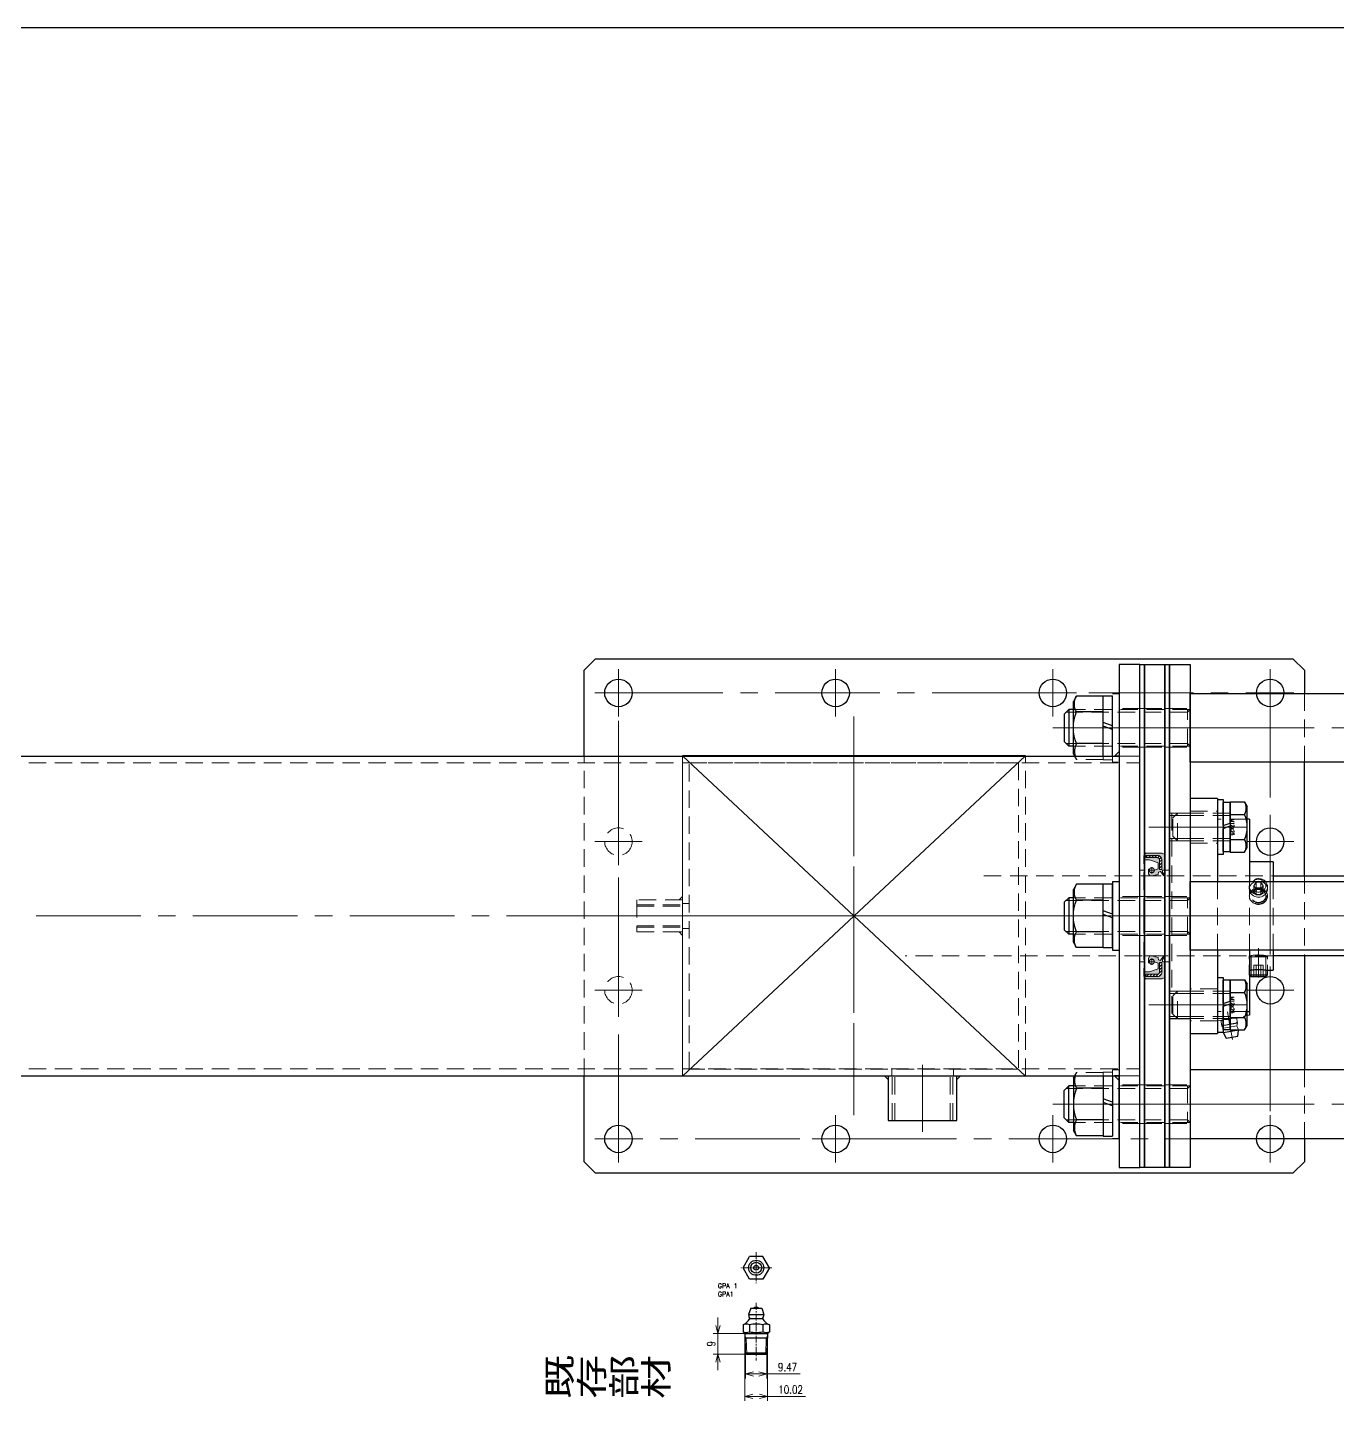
# Model space of a CAD drawing. Header units: millimetres. Extents: x 0 to 38884, y -3675 to 8056.
# Drawn here: x 27278 to 27851, y 7450 to 8056 of the extents above; entities that cross this region are included whole.
import ezdxf

# ---------------------------------------------------------------- set-up
doc = ezdxf.new("R2010")
doc.units = ezdxf.units.MM
doc.header["$LTSCALE"] = 2.4
doc.header["$PDMODE"] = 99
doc.header["$PDSIZE"] = 1
for name, pattern in [('CENTER', [2, 1.25, -0.25, 0.25, -0.25]), ('CENTER2', [28.575, 19.05, -3.175, 3.175, -3.175]), ('Dashed', [2, 1, -1]), ('HIDDEN2', [4.7625, 3.175, -1.5875])]:
    doc.linetypes.add(name, pattern=pattern)
for name, color, linetype, lineweight in [('01_外形線', 7, 'Continuous', 25), ('02_細線', 5, 'Continuous', 13), ('03_かくれ線', 6, 'HIDDEN2', 13), ('04_中心線', 1, 'CENTER2', 9), ('05_CENTER', 4, 'CENTER2', 13), ('06_文字', 7, 'Continuous', 13), ('07_寸法線', 3, 'Continuous', 9), ('08_DIM', 3, 'Continuous', 13), ('11_HATCH', 4, 'Continuous', 13)]:
    doc.layers.add(name, color=color, linetype=linetype, lineweight=lineweight)
doc.styles.get("Standard").update_dxf_attribs({"font": 'txt.shx', "bigfont": 'extfont2.shx'})
doc.styles.add('寸法用', font='simplex.shx', dxfattribs={"width": 0.8, "bigfont": '@extfont2.shx'})
doc.dimstyles.new('機械製図用', dxfattribs={"dimtxt": 3.5, "dimasz": 3.5, "dimexe": 2, "dimexo": 0, "dimgap": 1.2, "dimtad": 1, "dimdsep": 46, "dimtxsty": '寸法用', "dimblk": 'OPEN30', "dimcen": 0, "dimclrd": 256, "dimclre": 256, "dimclrt": 7, "dimazin": 2, "dimtm": 1e-09, "dimtfac": 0.75, "dimtmove": 0, "dimatfit": 3, "dimldrblk": 'OPEN30', "dimfxl": 1, "dimlwd": -1, "dimlwe": -1, "dimarcsym": 0})
pattern_1 = [(225, (33364.2703, 8069.3223), (0.67351921, -0.67351921), [])]

# ---------------------------------------------------------------- blocks, each defined once
blk = doc.blocks.new('_Open30')
at = {"color": 0, "linetype": 'ByBlock', "lineweight": -2}
for p, q in [((-1, 0.27), (0, 0)), ((0, 0), (-1, -0.27)), ((0, 0), (-1, 0))]:
    blk.add_line(p, q, dxfattribs=at)
blk = doc.blocks.new('*D1132')
at = {"layer": '07_寸法線', "transparency": 16777216}
for p, q in [((27580.2, 7488.79), (27580.2, 7492.29)), ((27591.94, 7485.29), (27578.2, 7485.29)), ((27580.2, 7485.29), (27580.2, 7476.29)), ((27592.72, 7476.29), (27578.2, 7476.29)), ((27580.2, 7472.79), (27580.2, 7469.29))]:
    blk.add_line(p, q, dxfattribs=at)
at = {"layer": 'Defpoints', "color": 0, "transparency": 16777216}
for p in [(27591.94, 7485.29), (27580.2, 7476.29), (27592.72, 7476.29)]:
    blk.add_point(p, dxfattribs=at)
at = {"layer": '07_寸法線', "transparency": 16777216, "xscale": 3.5, "yscale": 3.5, "zscale": 3.5}
for p, rotation in [((27580.2, 7485.29), 270), ((27580.2, 7476.29), 90)]:
    blk.add_blockref('_Open30', p, dxfattribs=dict(at, rotation=rotation))
at = {"layer": '07_寸法線', "color": 7, "transparency": 16777216, "insert": (27577.25, 7480.79), "char_height": 3.5, "attachment_point": 5, "rotation": 90, "style": '寸法用'}
blk.add_mtext('9', dxfattribs=at)
blk = doc.blocks.new('*D1133')
at = {"layer": '07_寸法線', "transparency": 16777216}
for p, q in [((27592.21, 7476.79), (27592.21, 7465.59)), ((27601.68, 7476.79), (27601.68, 7465.59)), ((27595.71, 7467.59), (27598.18, 7467.59)), ((27601.68, 7467.59), (27616.12, 7467.59))]:
    blk.add_line(p, q, dxfattribs=at)
at = {"layer": 'Defpoints', "color": 0, "transparency": 16777216}
for p in [(27592.21, 7476.79), (27601.68, 7476.79), (27601.68, 7467.59)]:
    blk.add_point(p, dxfattribs=at)
at = {"layer": '07_寸法線', "transparency": 16777216, "xscale": 3.5, "yscale": 3.5, "zscale": 3.5, "rotation": 180}
blk.add_blockref('_Open30', (27592.21, 7467.59), dxfattribs=at)
at = {"layer": '07_寸法線', "transparency": 16777216, "xscale": 3.5, "yscale": 3.5, "zscale": 3.5}
blk.add_blockref('_Open30', (27601.68, 7467.59), dxfattribs=at)
at = {"layer": '07_寸法線', "color": 7, "transparency": 16777216, "insert": (27610.65, 7470.54), "char_height": 3.5, "attachment_point": 5, "style": '寸法用'}
blk.add_mtext('9.47', dxfattribs=at)
blk = doc.blocks.new('*D1134')
at = {"layer": '07_寸法線', "transparency": 16777216}
for p, q in [((27591.94, 7485.29), (27591.94, 7455.78)), ((27601.96, 7485.29), (27601.96, 7455.78)), ((27595.44, 7457.78), (27598.46, 7457.78)), ((27601.96, 7457.78), (27618.53, 7457.78))]:
    blk.add_line(p, q, dxfattribs=at)
at = {"layer": 'Defpoints', "color": 0, "transparency": 16777216}
for p in [(27591.94, 7485.29), (27601.96, 7485.29), (27601.96, 7457.78)]:
    blk.add_point(p, dxfattribs=at)
at = {"layer": '07_寸法線', "transparency": 16777216, "xscale": 3.5, "yscale": 3.5, "zscale": 3.5, "rotation": 180}
blk.add_blockref('_Open30', (27591.94, 7457.78), dxfattribs=at)
at = {"layer": '07_寸法線', "transparency": 16777216, "xscale": 3.5, "yscale": 3.5, "zscale": 3.5}
blk.add_blockref('_Open30', (27601.96, 7457.78), dxfattribs=at)
at = {"layer": '07_寸法線', "color": 7, "transparency": 16777216, "insert": (27612, 7460.73), "char_height": 3.5, "attachment_point": 5, "style": '寸法用'}
blk.add_mtext('10.02', dxfattribs=at)

msp = doc.modelspace()

# ---------------------------------------------------------------- hatches: boundary and pattern name
at = {"layer": '03_かくれ線', "transparency": 33554521}
h = msp.add_hatch(color=256, dxfattribs=at)
h.dxf.hatch_style = 1
h.paths.add_polyline_path([(27771.0619, 7687.8311), (27772.7255, 7688.4811, 0.30888362), (27772.7891, 7688.5742), (27772.7891, 7690.9262, 0.31906953), (27772.722, 7691.0206), (27768.9619, 7692.3311), (27766.5619, 7692.3311, -0.41421356), (27766.4619, 7692.4311), (27766.4619, 7694.3311), (27766.6016, 7694.5461), (27766.6016, 7694.7311, -0.50513433), (27766.7311, 7694.8267), (27767.4362, 7695.3134, -0.15221583), (27767.493, 7695.3311), (27774.4383, 7695.3311, -0.11643382), (27774.483, 7695.3206), (27775.4066, 7694.8588, -0.28407904), (27775.4619, 7694.7693), (27775.4619, 7687.9311, -0.41421356), (27775.3619, 7687.8311), (27774.9091, 7687.8311, 0.41421356), (27774.6591, 7687.5811), (27774.6591, 7687.0018), (27775.4619, 7685.6066), (27775.1694, 7685.3311), (27773.8132, 7687.2129, 0.3459578), (27773.6944, 7687.2471), (27773.003, 7686.9661, 0.2442226), (27772.9133, 7686.8609), (27772.7891, 7686.3223), (27772.7891, 7685.9932), (27769.9619, 7685.3311), (27769.1244, 7685.3311), (27768.4781, 7686.3214, -0.14557146), (27768.4619, 7686.376), (27768.4619, 7688.2508, -0.41421356), (27768.5619, 7688.3508), (27768.9923, 7688.3508, 1.28211346)])
h.paths.add_polyline_path([(27773.3553, 7688.2163), (27774.3553, 7688.2163), (27774.3553, 7692.3311, 0.41421356), (27772.3553, 7694.3311), (27767.4119, 7694.3311), (27767.4119, 7693.3311), (27772.3553, 7693.3311, -0.41421356), (27773.3553, 7692.3311)], flags=16)
at = {"layer": '03_かくれ線'}
h = msp.add_hatch(dxfattribs=at)
h.set_pattern_fill('ANSI31', color=256, scale=0.3, angle=180)
h.set_pattern_definition(pattern_1)
h.paths.add_polyline_path([(27774.3553, 7692.3311), (27774.3553, 7688.2163), (27773.3553, 7688.2163), (27773.3553, 7692.3311, 0.41421356), (27772.3553, 7693.3311), (27767.4119, 7693.3311), (27767.4119, 7694.3311), (27772.3553, 7694.3311, -0.41421356)])
at = {"layer": '03_かくれ線', "transparency": 33554521}
h = msp.add_hatch(color=256, dxfattribs=at)
h.dxf.hatch_style = 1
h.paths.add_polyline_path([(27771.0619, 7647.8311), (27772.7255, 7647.1812, -0.30888362), (27772.7891, 7647.0881), (27772.7891, 7644.7361, -0.31906953), (27772.722, 7644.6416), (27768.9619, 7643.3311), (27766.5619, 7643.3311, 0.41421356), (27766.4619, 7643.2311), (27766.4619, 7641.3311), (27766.6016, 7641.1162), (27766.6016, 7640.9311, 0.50513433), (27766.7311, 7640.8356), (27767.4362, 7640.3488, 0.15221583), (27767.493, 7640.3311), (27774.4383, 7640.3311, 0.11643382), (27774.483, 7640.3417), (27775.4066, 7640.8035, 0.28407904), (27775.4619, 7640.8929), (27775.4619, 7647.7311, 0.41421356), (27775.3619, 7647.8311), (27774.9091, 7647.8311, -0.41421356), (27774.6591, 7648.0811), (27774.6591, 7648.6604), (27775.4619, 7650.0557), (27775.1694, 7650.3311), (27773.8132, 7648.4494, -0.3459578), (27773.6944, 7648.4152), (27773.003, 7648.6962, -0.2442226), (27772.9133, 7648.8014), (27772.7891, 7649.34), (27772.7891, 7649.6691), (27769.9619, 7650.3311), (27769.1244, 7650.3311), (27768.4781, 7649.3409, 0.14557146), (27768.4619, 7649.2863), (27768.4619, 7647.4115, 0.41421356), (27768.5619, 7647.3115), (27768.9923, 7647.3115, -1.28211346)])
h.paths.add_polyline_path([(27773.3553, 7647.4459), (27774.3553, 7647.4459), (27774.3553, 7643.3311, -0.41421356), (27772.3553, 7641.3311), (27767.4119, 7641.3311), (27767.4119, 7642.3311), (27772.3553, 7642.3311, 0.41421356), (27773.3553, 7643.3311)], flags=16)
at = {"layer": '03_かくれ線'}
h = msp.add_hatch(dxfattribs=at)
h.set_pattern_fill('ANSI31', color=256, scale=0.3, angle=180)
h.set_pattern_definition(pattern_1)
h.paths.add_polyline_path([(27774.3553, 7643.3311), (27774.3553, 7647.4459), (27773.3553, 7647.4459), (27773.3553, 7643.3311, -0.41421356), (27772.3553, 7642.3311), (27767.4119, 7642.3311), (27767.4119, 7641.3311), (27772.3553, 7641.3311, 0.41421356)])

# ---------------------------------------------------------------- linework, layer by layer
for p, q in [((27786.7123, 7765.1036), (27926.7123, 7765.1036)), ((27786.7123, 7735.1036), (27786.7123, 7765.1036)), ((27735.7123, 7738.6036), (27736.216, 7737.7311)), ((27936.7123, 7735.1036), (27786.7123, 7735.1036)), ((27822.8619, 7685.3315), (27885.0619, 7685.3315)), ((27885.0619, 7650.3311), (27822.8619, 7650.3311)), ((27735.7123, 7597.0587), (27736.216, 7597.9311)), ((27591.1907, 7514.0022), (27594.0774, 7519.0022)), ((27599.8509, 7519.0022), (27594.0774, 7519.0022)), ((27602.7377, 7514.0022), (27599.8509, 7519.0022)), ((27594.0774, 7509.0022), (27591.1907, 7514.0022)), ((27602.7377, 7514.0022), (27599.8509, 7509.0022)), ((27599.8509, 7509.0022), (27594.0774, 7509.0022)), ((27594.5642, 7496.2891), (27593.6642, 7493.5891)), ((27593.6642, 7493.5891), (27600.2642, 7493.5891)), ((27594.5642, 7496.2891), (27599.3642, 7496.2891)), ((27599.3642, 7496.2891), (27600.2642, 7493.5891)), ((27591.1907, 7489.0414), (27591.1907, 7486.0414)), ((27594.0774, 7489.0414), (27594.0774, 7486.0414)), ((27594.1642, 7491.7891), (27599.7642, 7491.7891)), ((27599.8509, 7489.0414), (27599.8509, 7486.0414)), ((27602.7377, 7489.0414), (27602.7377, 7486.0414)), ((27591.1907, 7486.0414), (27591.943, 7485.2891)), ((27591.943, 7485.2891), (27592.2086, 7476.7888)), ((27591.9642, 7485.2891), (27601.9642, 7485.2891)), ((27601.8642, 7483.2891), (27592.0642, 7483.2891)), ((27594.4642, 7485.2891), (27594.4642, 7485.2892)), ((27596.9642, 7485.2891), (27596.9643, 7485.2891)), ((27601.7203, 7476.8052), (27601.9854, 7485.2891)), ((27601.9854, 7485.2891), (27602.7377, 7486.0414)), ((27592.2084, 7476.7891), (27601.7041, 7476.7891)), ((27592.2086, 7476.7888), (27592.7406, 7476.2891)), ((27592.7406, 7476.2891), (27601.2041, 7476.2891)), ((27601.2041, 7476.2891), (27601.7203, 7476.8052))]:
    msp.add_line(p, q)
at = {"color": 0}
for p, q in [((26483.7122, 7737.7311), (27755.7122, 7737.7311)), ((26483.7122, 7597.9311), (27755.7122, 7597.9311))]:
    msp.add_line(p, q, dxfattribs=at)
for points in [[(27521.7122, 7737.7311), (27521.7122, 7775.3311), (27526.7122, 7780.3311), (27831.7122, 7780.3311), (27836.7122, 7775.3311), (27836.7122, 7765.1036)], [(27836.7122, 7685.3311), (27836.7122, 7735.1036)], [(27836.7122, 7650.3311), (27836.7122, 7600.5587)], [(27836.7122, 7570.3311), (27836.7122, 7560.3311), (27831.7122, 7555.3311), (27526.7122, 7555.3311), (27521.7122, 7560.3311), (27521.7122, 7597.9311)]]:
    msp.add_lwpolyline(points, dxfattribs=at)
msp.add_lwpolyline([(27764.7122, 7777.8311), (27755.7122, 7777.8311), (27755.7122, 7557.8311), (27764.7122, 7557.8311)], close=True, dxfattribs=at)
for points in [[(27764.7123, 7557.8311), (27764.7123, 7777.8311), (27766.7123, 7777.8311), (27766.7123, 7557.8311)], [(27766.7123, 7557.8311), (27766.7123, 7777.8311), (27775.7123, 7777.8311), (27775.7123, 7557.8311)], [(27775.7123, 7557.8311), (27775.7123, 7777.8311), (27777.7123, 7777.8311), (27777.7123, 7557.8311)], [(27777.7123, 7557.8226), (27777.7123, 7777.8226), (27786.7123, 7777.8226), (27786.7123, 7557.8226)], [(27786.7123, 7682.8311), (27936.7123, 7682.8311), (27936.7123, 7652.8311), (27786.7123, 7652.8311)], [(27684.7122, 7578.3311), (27684.7122, 7597.8311), (27654.7122, 7597.8311), (27654.7122, 7578.3311)], [(27786.7123, 7570.5587), (27936.7123, 7570.5587), (27936.7123, 7600.5587), (27786.7123, 7600.5587)]]:
    msp.add_lwpolyline(points, close=True)
for points in [[(27733.7123, 7758.1036), (27731.7123, 7756.1036)], [(27731.7123, 7756.1036), (27731.7123, 7744.1036)], [(27735.7123, 7758.1036), (27733.7123, 7758.1036)], [(27733.7123, 7758.1036), (27733.7123, 7742.1036)], [(27733.7123, 7742.1036), (27731.7123, 7744.1036)], [(27735.7123, 7742.1036), (27733.7123, 7742.1036)], [(27714.7122, 7737.7311), (27714.7122, 7737.8311), (27564.7122, 7737.8311), (27564.7122, 7737.7311)], [(27714.7122, 7737.7311), (27714.7122, 7737.8311), (27564.7122, 7737.8311), (27564.7122, 7737.7311)], [(27733.7123, 7675.8311), (27731.7123, 7673.8311)], [(27735.7123, 7675.8311), (27733.7123, 7675.8311)], [(27733.7123, 7675.8311), (27733.7123, 7659.8311)], [(27731.7123, 7673.8311), (27731.7123, 7661.8311)], [(27733.7123, 7659.8311), (27731.7123, 7661.8311)], [(27735.7123, 7659.8311), (27733.7123, 7659.8311)], [(27714.7122, 7597.9311), (27714.7122, 7597.8311), (27564.7122, 7597.8311), (27564.7122, 7597.9311)], [(27714.7122, 7597.9311), (27714.7122, 7597.8311), (27564.7122, 7597.8311), (27564.7122, 7597.9311)], [(27733.7123, 7593.5587), (27731.7123, 7591.5587)], [(27731.7123, 7579.5587), (27731.7123, 7591.5587)], [(27733.7123, 7577.5587), (27733.7123, 7593.5587)], [(27735.7123, 7593.5587), (27733.7123, 7593.5587)], [(27733.7123, 7577.5587), (27731.7123, 7579.5587)], [(27735.7123, 7577.5587), (27733.7123, 7577.5587)]]:
    msp.add_lwpolyline(points)
at = {"color": 3}
for points in [[(27755.7122, 7737.7311), (27753.7122, 7737.7311), (27753.7122, 7737.7311), (27755.7122, 7739.7311)], [(27755.7122, 7597.9311), (27753.7122, 7597.9311), (27753.7122, 7597.9311), (27755.7122, 7595.9311)]]:
    msp.add_lwpolyline(points, close=True, dxfattribs=at)
at = {"color": 0}
for centre in [(27536.7122, 7765.3311), (27631.7122, 7765.3311), (27726.7122, 7765.3311), (27821.7122, 7765.3311), (27821.7122, 7700.3311), (27821.7122, 7635.3311), (27536.7122, 7570.3311), (27631.7122, 7570.3311), (27726.7122, 7570.3311), (27821.7122, 7570.3311)]:
    msp.add_circle(centre, 6, dxfattribs=at)
for radius in [3.3, 2.4, 1.0488]:
    msp.add_circle((27596.9642, 7514.0022), radius)
for centre, radius, start, end in [((27597.1542, 7493.5891), 3.49, 180.00001, 211.04823), ((27596.9642, 7495.1141), 1.575, 48.247794, 131.7522), ((27596.7742, 7493.5891), 3.49, 328.95177, 0), ((27588.8442, 7494.5635), 6, 293.02194, 332.45741), ((27592.6341, 7486.2402), 3.1512, 62.739208, 117.2608), ((27596.9642, 7477.3116), 12.0798, 76.173999, 103.82601), ((27605.0842, 7494.5635), 6, 207.5426, 246.97805), ((27601.2943, 7486.2402), 3.1512, 62.739208, 117.2608), ((27592.6341, 7488.8426), 3.1512, 242.73922, 297.26079), ((27596.9642, 7497.7712), 12.0798, 256.174, 283.82599), ((27601.2943, 7488.8426), 3.1512, 242.73922, 297.26079)]:
    msp.add_arc(centre, radius, start, end)
at = {"layer": '01_外形線'}
for points in [[(27737.0727, 7763.96), (27735.7123, 7761.6036)], [(27735.7123, 7738.6036), (27735.7123, 7761.6036)], [(27748.7123, 7763.96), (27737.0727, 7763.96)], [(27748.7123, 7737.7311), (27748.7123, 7764.1036)], [(27748.7123, 7764.1036), (27752.7123, 7764.1036)], [(27752.7123, 7765.1036), (27755.7123, 7765.1036)], [(27752.7123, 7750.9036), (27752.7123, 7764.1036)], [(27755.7123, 7765.1036), (27755.7123, 7737.7311)], [(27748.7123, 7757.0318), (27737.0727, 7757.0318)], [(27752.7123, 7750.9036), (27748.7123, 7752.3594)], [(27752.7123, 7749.3036), (27748.7123, 7750.7594)], [(27752.7123, 7737.7311), (27752.7123, 7750.9036)], [(27748.7123, 7743.1754), (27737.0727, 7743.1754)], [(27798.7123, 7719.2135), (27786.7123, 7719.2135)], [(27786.7123, 7719.2135), (27786.7123, 7682.8226)], [(27798.7123, 7719.2135), (27798.7123, 7682.8226)], [(27798.7123, 7718.722), (27798.7123, 7694.722)], [(27798.7123, 7718.722), (27801.2123, 7718.722)], [(27801.2123, 7718.722), (27801.2123, 7694.722)], [(27801.2123, 7707.322), (27801.2123, 7717.472)], [(27804.2123, 7717.472), (27801.2123, 7717.472)], [(27804.2123, 7717.6917), (27810.5751, 7717.6917)], [(27804.2123, 7717.6917), (27804.2123, 7695.7524)], [(27804.2123, 7708.4139), (27804.2123, 7717.472)], [(27810.5751, 7717.6917), (27811.7123, 7715.722)], [(27804.2123, 7712.2068), (27810.5751, 7712.2068)], [(27811.7123, 7697.722), (27811.7123, 7715.722)], [(27801.2123, 7707.322), (27804.2123, 7708.4139)], [(27801.2123, 7706.122), (27804.2123, 7707.2139)], [(27801.2123, 7695.972), (27801.2123, 7706.122)], [(27804.2123, 7695.972), (27804.2123, 7707.2139)], [(27812.7123, 7710.2226), (27811.7123, 7710.2226)], [(27812.7123, 7710.2226), (27812.7123, 7682.8226)], [(27804.2123, 7701.2372), (27810.5751, 7701.2372)], [(27801.2123, 7694.722), (27798.7123, 7694.722)], [(27801.2123, 7695.972), (27804.2123, 7695.972)], [(27804.2123, 7695.7524), (27810.5751, 7695.7524)], [(27810.5751, 7695.7524), (27811.7123, 7697.722)], [(27823.1123, 7691.5476), (27812.7123, 7691.5476)], [(27823.1123, 7691.5476), (27823.1123, 7682.8226)], [(27737.0727, 7681.6875), (27735.7123, 7679.3311)], [(27748.7123, 7681.6875), (27737.0727, 7681.6875)], [(27748.7123, 7670.087), (27748.7123, 7681.8311)], [(27748.7123, 7681.8311), (27752.7123, 7681.8311)], [(27748.7123, 7653.9747), (27748.7123, 7681.6875)], [(27752.7123, 7682.8311), (27752.7123, 7652.8311)], [(27752.7123, 7682.8311), (27755.7123, 7682.8311)], [(27752.7123, 7668.6311), (27752.7123, 7681.8311)], [(27755.7123, 7682.8311), (27755.7123, 7652.8311)], [(27735.7123, 7656.3311), (27735.7123, 7679.3311)], [(27748.7123, 7674.7593), (27737.0727, 7674.7593)], [(27752.7123, 7668.6311), (27748.7123, 7670.087)], [(27748.7123, 7653.8311), (27748.7123, 7668.487)], [(27752.7123, 7667.0311), (27748.7123, 7668.487)], [(27752.7123, 7653.8311), (27752.7123, 7667.0311)], [(27737.0727, 7653.9747), (27735.7123, 7656.3311)], [(27748.7123, 7660.9029), (27737.0727, 7660.9029)], [(27748.7123, 7653.9747), (27737.0727, 7653.9747)], [(27752.7123, 7653.8311), (27748.7123, 7653.8311)], [(27752.7123, 7652.8311), (27755.7123, 7652.8311)], [(27786.7123, 7652.8226), (27786.7123, 7616.4318)], [(27798.7123, 7652.8226), (27798.7123, 7616.4318)], [(27812.7123, 7652.8226), (27812.7123, 7624.4226)], [(27823.1123, 7652.8226), (27823.1123, 7644.0976)], [(27812.6998, 7644.1122), (27812.818, 7644.1314), (27813.0757, 7644.1714), (27813.4393, 7644.223), (27813.8845, 7644.2787), (27814.4204, 7644.3348), (27815.0069, 7644.3822), (27815.6579, 7644.4178), (27816.1279, 7644.4322), (27816.6123, 7644.4373)], [(27816.6123, 7644.4373), (27817.2689, 7644.428), (27817.9256, 7644.4004), (27818.5269, 7644.359), (27819.0907, 7644.3063), (27819.5749, 7644.2503), (27819.9882, 7644.1948), (27820.2977, 7644.1486), (27820.5095, 7644.1147), (27820.6047, 7644.0989), (27820.6123, 7644.0976)], [(27820.5989, 7644.0976), (27823.1123, 7644.0976)], [(27820.6123, 7642.0896), (27820.6123, 7644.0999)], [(27798.7123, 7640.9403), (27798.7123, 7616.9403)], [(27798.7123, 7640.9403), (27801.2123, 7640.9403)], [(27801.2123, 7640.9403), (27801.2123, 7616.9403)], [(27801.2123, 7629.5403), (27801.2123, 7639.6903)], [(27804.2123, 7639.6903), (27801.2123, 7639.6903)], [(27804.2123, 7639.9099), (27810.5751, 7639.9099)], [(27804.2123, 7639.9099), (27804.2123, 7617.9706)], [(27804.2123, 7630.6322), (27804.2123, 7639.6903)], [(27810.5751, 7639.9099), (27811.7123, 7637.9403)], [(27812.7123, 7642.0896), (27820.6123, 7642.0896)], [(27812.7123, 7641.9896), (27813.3793, 7641.3226)], [(27813.3793, 7641.3226), (27819.8453, 7641.3226)], [(27819.8453, 7641.3226), (27820.6123, 7642.0896)], [(27804.2123, 7634.4251), (27810.5751, 7634.4251)], [(27811.7123, 7619.9403), (27811.7123, 7637.9403)], [(27801.2123, 7629.5403), (27804.2123, 7630.6322)], [(27801.2123, 7628.3403), (27804.2123, 7629.4322)], [(27801.2123, 7618.1903), (27801.2123, 7628.3403)], [(27804.2123, 7618.1903), (27804.2123, 7629.4322)], [(27811.7123, 7626.0912), (27812.7123, 7626.0912)], [(27804.2123, 7623.4554), (27810.5751, 7623.4554)], [(27810.5751, 7617.9706), (27811.7123, 7619.9403)], [(27812.7123, 7624.4226), (27811.7123, 7624.2463)], [(27786.7123, 7616.4318), (27798.7123, 7616.4318)], [(27801.2123, 7616.9403), (27798.7123, 7616.9403)], [(27801.1425, 7616.8993), (27807.1702, 7617.9621)], [(27801.1425, 7616.8993), (27802.4977, 7614.3966)], [(27801.2123, 7618.1903), (27804.2123, 7618.1903)], [(27802.4977, 7614.3966), (27807.5399, 7615.2857)], [(27804.2123, 7617.9706), (27810.5751, 7617.9706)], [(27807.5399, 7615.2857), (27807.9368, 7617.9621)], [(27735.7123, 7597.0587), (27735.7123, 7574.0587)], [(27748.7123, 7597.9311), (27748.7123, 7571.5587)], [(27752.7123, 7597.9311), (27752.7123, 7584.7587)], [(27755.7123, 7570.5587), (27755.7123, 7597.9311)], [(27748.7123, 7592.4869), (27737.0727, 7592.4869)], [(27752.7123, 7586.3587), (27748.7123, 7587.8146)], [(27752.7123, 7584.7587), (27748.7123, 7586.2146)], [(27752.7123, 7584.7587), (27752.7123, 7571.5587)], [(27748.7123, 7578.6305), (27737.0727, 7578.6305)], [(27737.0727, 7571.7023), (27735.7123, 7574.0587)], [(27748.7123, 7571.7023), (27737.0727, 7571.7023)], [(27748.7123, 7571.5587), (27752.7123, 7571.5587)], [(27752.7123, 7570.5587), (27755.7123, 7570.5587)]]:
    msp.add_lwpolyline(points, dxfattribs=at)
for points in [[(27737.0727, 7757.0318, -0.26794907), (27737.0727, 7763.96)], [(27737.0727, 7743.1754, -0.19636667), (27737.0727, 7757.0318)], [(27810.5751, 7712.2068, 0.26794908), (27810.5751, 7717.6917)], [(27810.5751, 7701.2372, 0.20733158), (27810.5751, 7712.2068)], [(27810.5751, 7695.7524, 0.26794908), (27810.5751, 7701.2372)], [(27737.0727, 7674.7593, -0.26794907), (27737.0727, 7681.6875)], [(27737.0727, 7660.9029, -0.19636667), (27737.0727, 7674.7593)], [(27737.0727, 7653.9747, -0.26794907), (27737.0727, 7660.9029)], [(27810.5751, 7634.4251, 0.26794908), (27810.5751, 7639.9099)], [(27810.5751, 7623.4554, 0.20733158), (27810.5751, 7634.4251)], [(27810.5751, 7617.9706, 0.26794908), (27810.5751, 7623.4554)], [(27737.0727, 7592.4869, 0.19636667), (27737.0727, 7578.6305)], [(27737.0727, 7578.6305, 0.26794907), (27737.0727, 7571.7023)]]:
    msp.add_lwpolyline(points, format="xyb", dxfattribs=at)
for centre, start, end in [((27743.0727, 7739.7113), 150.0000131, 196.6069584), ((27743.0727, 7595.951), 163.3930416, 209.9999869)]:
    msp.add_arc(centre, 6.9282, start, end, dxfattribs=at)
at = {"layer": '02_細線'}
for p, q in [((27564.7122, 7597.8311), (27714.7122, 7737.8311)), ((27564.7122, 7737.8311), (27714.7122, 7597.8311))]:
    msp.add_line(p, q, dxfattribs=at)
at = {"layer": '02_細線', "linetype": 'Continuous'}
for p, q in [((27592.5865, 7483.2891), (27591.9868, 7483.8888)), ((27592.5865, 7483.2891), (27592.8053, 7476.2891)), ((27601.1231, 7476.2891), (27601.3419, 7483.2891)), ((27601.3419, 7483.2891), (27601.9416, 7483.8888))]:
    msp.add_line(p, q, dxfattribs=at)
at = {"layer": '02_細線'}
for points in [[(27735.7123, 7756.9036), (27732.5123, 7756.9036)], [(27735.7123, 7743.3036), (27732.5123, 7743.3036)], [(27735.7123, 7674.6311), (27732.5123, 7674.6311)], [(27735.7123, 7661.0311), (27732.5123, 7661.0311)], [(27813.3793, 7641.3226), (27813.3793, 7644.2145)], [(27819.8453, 7641.3226), (27819.8453, 7644.2145)], [(27735.7123, 7592.3587), (27732.5123, 7592.3587)], [(27735.7123, 7578.7587), (27732.5123, 7578.7587)]]:
    msp.add_lwpolyline(points, dxfattribs=at)
at = {"layer": '03_かくれ線'}
for p, q in [((27836.7122, 7765.1036), (27836.7122, 7735.1036)), ((27836.7122, 7765.1036), (27836.7122, 7735.1036)), ((27764.7122, 7758.598), (27755.7122, 7758.598)), ((27764.7123, 7758.6036), (27766.7123, 7758.6036)), ((27766.7123, 7758.6036), (27775.7123, 7758.6036)), ((27775.7123, 7758.6036), (27777.7123, 7758.6036)), ((27777.7123, 7758.595), (27786.7123, 7758.595)), ((27764.7122, 7741.6036), (27755.7122, 7741.6036)), ((27764.7123, 7741.6036), (27766.7123, 7741.6036)), ((27766.7123, 7741.6036), (27775.7123, 7741.6036)), ((27775.7123, 7741.6036), (27777.7123, 7741.6036)), ((27777.7123, 7741.595), (27786.7123, 7741.595)), ((27564.7122, 7737.7311), (27564.7122, 7597.9311)), ((27564.7122, 7737.7311), (27564.7122, 7597.9311)), ((27564.7122, 7597.9311), (27564.7122, 7737.7311)), ((27714.7122, 7597.9311), (27714.7122, 7737.7311)), ((27714.7122, 7597.9311), (27714.7122, 7737.7311)), ((27714.7122, 7597.9311), (27714.7122, 7737.7311)), ((27748.7123, 7737.7311), (27748.7123, 7736.1036)), ((27752.7123, 7737.7311), (27752.7123, 7735.1036)), ((27755.7122, 7737.7311), (27764.7122, 7737.7311)), ((27764.7122, 7737.7311), (27755.7122, 7737.7311)), ((27755.7123, 7737.7311), (27755.7123, 7735.1036)), ((27764.7122, 7737.7311), (27764.7122, 7597.9311)), ((26478.7122, 7734.7311), (27764.7122, 7734.7311)), ((27777.7123, 7712.8141), (27786.7123, 7712.8141)), ((27777.7123, 7712.7135), (27786.7123, 7712.7135)), ((27777.7123, 7711.7135), (27786.7123, 7711.7135)), ((27811.7123, 7710.2226), (27798.7123, 7710.2226)), ((27777.7123, 7701.7135), (27786.7123, 7701.7135)), ((27777.7123, 7700.7135), (27786.7123, 7700.7135)), ((27766.7123, 7695.3311), (27775.7123, 7695.3311)), ((27764.7123, 7687.8311), (27766.7123, 7687.8311)), ((27775.7123, 7687.8311), (27777.7123, 7687.8311)), ((27696.5424, 7685.3315), (27822.8619, 7685.3315)), ((27786.7123, 7682.8226), (27786.7123, 7652.8226)), ((27798.7123, 7682.8226), (27798.7123, 7652.8226)), ((27836.7122, 7685.3315), (27836.7122, 7650.3311)), ((27836.7122, 7685.3315), (27836.7122, 7650.3311)), ((27764.7122, 7676.3256), (27755.7122, 7676.3256)), ((27764.7123, 7676.3311), (27766.7123, 7676.3311)), ((27766.7123, 7676.3311), (27775.7123, 7676.3311)), ((27775.7123, 7676.3311), (27777.7123, 7676.3311)), ((27777.7123, 7676.3226), (27786.7123, 7676.3226)), ((27544.7122, 7672.6951), (27564.7122, 7672.6951)), ((27544.7122, 7672.1141), (27564.7122, 7672.1141)), ((27564.7122, 7673.3311), (27567.7122, 7673.3311)), ((27544.7122, 7663.5481), (27564.7122, 7663.5481)), ((27544.7122, 7662.9671), (27564.7122, 7662.9671)), ((27564.7122, 7662.3311), (27567.7122, 7662.3311)), ((27764.7122, 7659.3311), (27755.7122, 7659.3311)), ((27764.7123, 7659.3311), (27766.7123, 7659.3311)), ((27766.7123, 7659.3311), (27775.7123, 7659.3311)), ((27775.7123, 7659.3311), (27777.7123, 7659.3311)), ((27777.7123, 7659.3226), (27786.7123, 7659.3226)), ((27822.8619, 7650.3311), (27662.1013, 7650.3311)), ((27764.7123, 7647.8311), (27766.7123, 7647.8311)), ((27775.7123, 7647.8311), (27777.7123, 7647.8311)), ((27766.7123, 7640.3311), (27775.7123, 7640.3311)), ((27777.7123, 7634.9318), (27786.7123, 7634.9318)), ((27777.7123, 7633.9318), (27786.7123, 7633.9318)), ((27811.7123, 7626.0912), (27798.7123, 7626.0912)), ((27777.7123, 7623.9318), (27786.7123, 7623.9318)), ((27777.7123, 7622.9318), (27786.7123, 7622.9318)), ((27777.7123, 7622.8311), (27786.7123, 7622.8311)), ((27798.7123, 7621.9318), (27811.7123, 7624.2463)), ((27807.1702, 7617.9621), (27807.9574, 7618.1009)), ((27807.9574, 7618.1009), (27807.9368, 7617.9621)), ((26478.7122, 7600.9311), (27764.7122, 7600.9311)), ((27656.2122, 7597.8311), (27656.2122, 7600.8311)), ((27656.4917, 7578.3311), (27656.4917, 7597.8311)), ((27657.6537, 7578.3311), (27657.6537, 7597.8311)), ((27681.7707, 7578.3311), (27681.7707, 7597.8311)), ((27682.9327, 7578.3311), (27682.9327, 7597.8311)), ((27683.2122, 7597.8311), (27683.2122, 7600.8311)), ((27748.7123, 7597.9311), (27748.7123, 7599.5587)), ((27752.7123, 7597.9311), (27752.7123, 7600.5587)), ((27755.7122, 7597.9311), (27764.7122, 7597.9311)), ((27764.7122, 7597.9311), (27755.7122, 7597.9311)), ((27755.7123, 7597.9311), (27755.7123, 7600.5587)), ((27836.7122, 7600.5587), (27836.7122, 7570.5587)), ((27764.7122, 7594.0532), (27755.7122, 7594.0532)), ((27764.7123, 7594.0587), (27766.7123, 7594.0587)), ((27766.7123, 7594.0587), (27775.7123, 7594.0587)), ((27775.7123, 7594.0587), (27777.7123, 7594.0587)), ((27777.7123, 7594.0502), (27786.7123, 7594.0502)), ((27764.7122, 7577.0587), (27755.7122, 7577.0587)), ((27764.7123, 7577.0587), (27766.7123, 7577.0587)), ((27766.7123, 7577.0587), (27775.7123, 7577.0587)), ((27775.7123, 7577.0587), (27777.7123, 7577.0587)), ((27777.7123, 7577.0502), (27786.7123, 7577.0502))]:
    msp.add_line(p, q, dxfattribs=at)
for points in [[(27786.7123, 7758.1036), (27735.7123, 7758.1036)], [(27785.5123, 7756.9036), (27735.7123, 7756.9036)], [(27785.5123, 7742.1036), (27785.5123, 7758.1036)], [(27785.5123, 7756.9036), (27786.7123, 7758.1036)], [(27785.5123, 7743.3036), (27735.7123, 7743.3036)], [(27786.7123, 7742.1036), (27735.7123, 7742.1036)], [(27785.5123, 7743.3036), (27786.7123, 7742.1036)], [(27521.7122, 7597.9311), (27521.7122, 7737.7311)], [(27737.0727, 7736.2472), (27736.216, 7737.7311)], [(27748.7123, 7736.2472), (27737.0727, 7736.2472)], [(27752.7123, 7736.1036), (27748.7123, 7736.1036)], [(27752.7123, 7737.7311), (27752.7123, 7737.7311)], [(27752.7123, 7735.1036), (27755.7123, 7735.1036)], [(27778.7123, 7712.8226), (27778.7123, 7622.8226)], [(27786.7123, 7712.8226), (27778.7123, 7712.8226)], [(27781.2123, 7712.722), (27779.2123, 7710.722)], [(27804.2123, 7711.722), (27780.2123, 7711.722)], [(27804.2123, 7712.722), (27781.2123, 7712.722)], [(27781.2123, 7700.722), (27781.2123, 7712.722)], [(27786.7123, 7713.7135), (27798.7123, 7713.7135)], [(27779.2123, 7702.722), (27779.2123, 7710.722)], [(27781.2123, 7700.722), (27779.2123, 7702.722)], [(27804.2123, 7701.722), (27780.2123, 7701.722)], [(27804.2123, 7700.722), (27781.2123, 7700.722)], [(27786.7123, 7699.7135), (27798.7123, 7699.7135)], [(27766.4619, 7685.3311), (27775.4619, 7685.3311)], [(27820.6123, 7679.6849), (27820.5884, 7680.0607), (27820.4609, 7680.6152), (27820.2281, 7681.1355), (27819.8936, 7681.6104), (27819.4689, 7682.027), (27818.9578, 7682.3797), (27818.38, 7682.6561), (27817.7502, 7682.8498), (27817.0873, 7682.9573), (27816.4186, 7682.9755), (27815.7555, 7682.9069), (27815.1212, 7682.7532), (27814.5282, 7682.5184), (27813.9887, 7682.2031), (27813.5221, 7681.8166), (27813.1388, 7681.3609), (27812.8539, 7680.851), (27812.6777, 7680.3014), (27812.6125, 7679.725), (27812.6123, 7679.6854)], [(27812.6123, 7680.6891), (27812.6123, 7679.6848)], [(27812.7123, 7682.8226), (27812.7123, 7652.8226)], [(27814.5915, 7681.0726), (27815.6019, 7682.5882)], [(27814.5915, 7678.5726), (27814.5915, 7681.0726)], [(27815.6019, 7679.5571), (27814.5915, 7681.0726)], [(27815.6019, 7682.5882), (27817.6226, 7682.5882)], [(27815.6019, 7680.0882), (27815.6019, 7682.5882)], [(27817.6226, 7682.5882), (27818.633, 7681.0726)], [(27817.6226, 7680.0882), (27817.6226, 7682.5882)], [(27818.633, 7681.0726), (27817.6226, 7679.5571)], [(27818.633, 7678.5726), (27818.633, 7681.0726)], [(27820.6123, 7679.684), (27820.6123, 7680.6891)], [(27823.1123, 7682.8226), (27823.1123, 7652.8226)], [(27563.2122, 7674.8311), (27564.7122, 7676.3311), (27564.7122, 7674.8311), (27563.2122, 7674.8311)], [(27786.7123, 7675.8311), (27735.7123, 7675.8311)], [(27785.5123, 7674.6311), (27735.7123, 7674.6311)], [(27785.5123, 7659.8311), (27785.5123, 7675.8311)], [(27785.5123, 7674.6311), (27786.7123, 7675.8311)], [(27812.6123, 7679.6854), (27812.6608, 7679.1451), (27812.818, 7678.5716), (27813.0804, 7678.0224), (27813.4393, 7677.5131), (27813.8917, 7677.0551), (27814.4204, 7676.6688), (27815.0161, 7676.3666), (27815.6579, 7676.161), (27816.1315, 7676.0789), (27816.6123, 7676.0512)], [(27812.6123, 7676.5726), (27812.6328, 7676.9205), (27812.694, 7677.26), (27812.7076, 7677.3135)], [(27812.6981, 7675.8492), (27812.6464, 7676.1173), (27812.6123, 7676.5726)], [(27820.6123, 7676.5726), (27820.5567, 7675.9931), (27820.3935, 7675.4183), (27820.1264, 7674.8663), (27819.7647, 7674.3533), (27819.3093, 7673.8893), (27818.7787, 7673.4975), (27818.1782, 7673.1898), (27817.5315, 7672.982), (27816.8684, 7672.8854), (27816.1978, 7672.8981), (27815.5524, 7673.0176), (27814.9366, 7673.2366), (27814.3625, 7673.5511), (27813.8499, 7673.9469), (27813.4034, 7674.4232), (27813.0471, 7674.9547), (27812.7923, 7675.5261), (27812.6981, 7675.8492)], [(27812.7076, 7677.3135), (27812.8787, 7677.7853), (27813.1625, 7678.2673), (27813.5453, 7678.7012), (27814.0116, 7679.0716), (27814.5619, 7679.3765), (27815.1717, 7679.603), (27815.8208, 7679.7455), (27816.4933, 7679.8038), (27817.1534, 7679.7773), (27817.7981, 7679.67), (27818.4066, 7679.4838), (27818.9661, 7679.2228), (27819.4716, 7678.8821), (27819.8979, 7678.4737), (27820.2361, 7677.9972), (27820.471, 7677.4692), (27820.5766, 7677.029), (27820.6123, 7676.5726)], [(27814.5915, 7678.5726), (27815.6019, 7680.0882)], [(27815.6019, 7677.0571), (27814.5915, 7678.5726)], [(27815.6019, 7680.0882), (27817.6226, 7680.0882)], [(27815.6019, 7679.5571), (27817.6226, 7679.5571)], [(27815.6019, 7677.0571), (27815.6019, 7679.5571)], [(27817.6226, 7677.0571), (27815.6019, 7677.0571)], [(27816.6123, 7676.0512), (27817.2784, 7676.1048), (27817.9256, 7676.2617), (27818.5349, 7676.5175), (27819.0907, 7676.8618), (27819.581, 7677.288), (27819.9882, 7677.7784), (27820.3012, 7678.3215), (27820.5095, 7678.8965), (27820.6049, 7679.4803), (27820.6123, 7679.6849)], [(27817.6226, 7680.0882), (27818.633, 7678.5726)], [(27817.6226, 7677.0571), (27817.6226, 7679.5571)], [(27818.633, 7678.5726), (27817.6226, 7677.0571)], [(27563.2122, 7660.8311), (27564.7122, 7660.8311), (27564.7122, 7659.3311), (27563.2122, 7660.8311)], [(27785.5123, 7661.0311), (27735.7123, 7661.0311)], [(27786.7123, 7659.8311), (27735.7123, 7659.8311)], [(27785.5123, 7661.0311), (27786.7123, 7659.8311)], [(27766.4619, 7650.3311), (27775.4619, 7650.3311)], [(27820.6123, 7650.3226), (27820.5587, 7650.3348), (27820.3935, 7650.3713), (27820.1311, 7650.4263), (27819.7647, 7650.4967), (27819.3165, 7650.5726), (27818.7787, 7650.6487), (27818.1877, 7650.7132), (27817.5315, 7650.7611), (27816.8784, 7650.7838), (27816.1978, 7650.7809), (27815.5613, 7650.7535), (27814.9366, 7650.7037), (27814.3697, 7650.6389), (27813.8499, 7650.5634), (27813.4088, 7650.4873), (27813.0471, 7650.4169), (27812.7949, 7650.3635), (27812.6464, 7650.3304), (27812.6123, 7650.3226)], [(27812.6123, 7650.3226), (27812.9958, 7649.9391)], [(27813.3793, 7650.3226), (27812.9958, 7649.9391)], [(27813.3793, 7644.214), (27813.3793, 7650.3226)], [(27820.2288, 7649.9391), (27819.8453, 7650.3226)], [(27819.8453, 7644.214), (27819.8453, 7650.3226)], [(27820.2288, 7649.9391), (27820.6123, 7650.3226)], [(27812.6123, 7644.0976), (27812.6998, 7644.1122)], [(27812.6123, 7644.0976), (27812.6123, 7642.0896)], [(27820.2288, 7649.9391), (27812.9958, 7649.9391)], [(27814.5915, 7646.3226), (27814.5915, 7641.3226)], [(27818.633, 7646.3226), (27814.5915, 7646.3226)], [(27815.6019, 7646.3226), (27815.6019, 7641.3226)], [(27816.8521, 7644.436), (27816.4994, 7644.437)], [(27817.6226, 7646.3226), (27817.6226, 7641.3226)], [(27818.633, 7646.3226), (27818.633, 7641.3226)], [(27812.6123, 7642.0896), (27812.7123, 7641.9896)], [(27812.6123, 7642.0896), (27812.7123, 7642.0896)], [(27781.2123, 7634.9403), (27779.2123, 7632.9403)], [(27779.2123, 7624.9403), (27779.2123, 7632.9403)], [(27804.2123, 7633.9403), (27780.2123, 7633.9403)], [(27804.2123, 7634.9403), (27781.2123, 7634.9403)], [(27781.2123, 7622.9403), (27781.2123, 7634.9403)], [(27798.7123, 7635.9318), (27786.7123, 7635.9318)], [(27778.7123, 7622.8226), (27786.7123, 7622.8226)], [(27781.2123, 7622.9403), (27779.2123, 7624.9403)], [(27804.2123, 7623.9403), (27780.2123, 7623.9403)], [(27804.2123, 7622.9403), (27781.2123, 7622.9403)], [(27798.7123, 7621.9318), (27786.7123, 7621.9318)], [(27800.5891, 7619.8074), (27800.1654, 7622.2103)], [(27801.8889, 7622.5142), (27801.7668, 7622.4909), (27801.3696, 7622.3911), (27800.9811, 7622.258), (27800.2197, 7621.9024)], [(27800.5349, 7620.1152), (27800.9765, 7620.0629), (27801.4186, 7620.0407), (27801.8677, 7620.0552), (27802.3126, 7620.1112)], [(27800.5891, 7619.8074), (27807.4828, 7621.0229)], [(27800.5891, 7619.8074), (27801.3311, 7618.7095)], [(27803.6666, 7622.5102), (27803.225, 7622.5625), (27802.7828, 7622.5847), (27802.3337, 7622.5702), (27801.8889, 7622.5142)], [(27802.3126, 7620.1112), (27802.4346, 7620.1345), (27802.8318, 7620.2344), (27803.2203, 7620.3674), (27803.9817, 7620.723)], [(27805.3357, 7623.1219), (27805.2136, 7623.0987), (27804.8164, 7622.9988), (27804.428, 7622.8658), (27803.6666, 7622.5102)], [(27803.6666, 7622.5102), (27803.9817, 7620.723)], [(27803.9817, 7620.723), (27804.4233, 7620.6707), (27804.8654, 7620.6485), (27805.3146, 7620.663), (27805.7594, 7620.719)], [(27807.1134, 7623.118), (27806.6718, 7623.1703), (27806.2296, 7623.1924), (27805.7805, 7623.1779), (27805.3357, 7623.1219)], [(27805.7594, 7620.719), (27805.8814, 7620.7423), (27806.2786, 7620.8421), (27806.6671, 7620.9751), (27807.4285, 7621.3308)], [(27807.0591, 7623.4258), (27807.4828, 7621.0229)], [(27807.1611, 7619.7375), (27807.4828, 7621.0229)], [(27801.3311, 7618.7095), (27801.1425, 7616.8993)], [(27801.3311, 7618.7095), (27807.1611, 7619.7375)], [(27807.9574, 7618.1009), (27807.1611, 7619.7375)], [(27737.0727, 7599.4151), (27736.216, 7597.9311)], [(27748.7123, 7599.4151), (27737.0727, 7599.4151)], [(27752.7123, 7599.5587), (27748.7123, 7599.5587)], [(27752.7123, 7600.5587), (27755.7123, 7600.5587)], [(27752.7123, 7597.9311), (27752.7123, 7597.9311)], [(27786.7123, 7593.5587), (27735.7123, 7593.5587)], [(27785.5123, 7592.3587), (27735.7123, 7592.3587)], [(27785.5123, 7593.5587), (27785.5123, 7577.5587)], [(27785.5123, 7592.3587), (27786.7123, 7593.5587)], [(27785.5123, 7578.7587), (27735.7123, 7578.7587)], [(27786.7123, 7577.5587), (27735.7123, 7577.5587)], [(27785.5123, 7578.7587), (27786.7123, 7577.5587)]]:
    msp.add_lwpolyline(points, dxfattribs=at)
for points in [[(27567.7122, 7734.8311), (27711.7122, 7734.8311), (27711.7122, 7600.8311), (27567.7122, 7600.8311)], [(27544.7122, 7660.8311), (27564.7122, 7660.8311), (27564.7122, 7674.8311), (27544.7122, 7674.8311)]]:
    msp.add_lwpolyline(points, close=True, dxfattribs=at)
for points in [[(27772.7891, 7685.9932), (27769.9619, 7685.3311), (27769.1244, 7685.3311), (27768.4781, 7686.3214, -0.14557146), (27768.4619, 7686.376), (27768.4619, 7688.2508, -0.41421356), (27768.5619, 7688.3508), (27768.9923, 7688.3508, 1.28211346), (27771.0619, 7687.8311), (27772.7255, 7688.4811, 0.30888362), (27772.7891, 7688.5742), (27772.7891, 7690.9262, 0.31906953), (27772.722, 7691.0206), (27768.9779, 7692.3256, 0.08403741), (27768.9449, 7692.3311), (27766.5619, 7692.3311, -0.41421356), (27766.4619, 7692.4311), (27766.4619, 7694.3311), (27766.6016, 7694.5461), (27766.6016, 7694.7311, -0.41421356), (27766.7016, 7694.8311), (27766.7376, 7694.8311), (27767.4362, 7695.3134, -0.15221583), (27767.493, 7695.3311), (27774.4383, 7695.3311, -0.11643382), (27774.483, 7695.3206), (27775.4066, 7694.8588, -0.28407904), (27775.4619, 7694.7693), (27775.4619, 7687.9311, -0.41421356), (27775.3619, 7687.8311), (27774.9091, 7687.8311, 0.41421356), (27774.6591, 7687.5811), (27774.6591, 7687.0018), (27775.4619, 7685.6066), (27775.1694, 7685.3311), (27773.8132, 7687.2129, 0.3459578), (27773.6944, 7687.2471), (27773.003, 7686.9661, 0.2442226), (27772.9133, 7686.8609), (27772.7891, 7686.3223)], [(27767.4119, 7693.3311), (27772.3553, 7693.3311, -0.41421356), (27773.3553, 7692.3311), (27773.3553, 7688.2163), (27774.3553, 7688.2163), (27774.3553, 7692.3311, 0.41421356), (27772.3553, 7694.3311), (27767.4119, 7694.3311)], [(27772.7891, 7649.6691), (27769.9619, 7650.3311), (27769.1244, 7650.3311), (27768.4781, 7649.3409, 0.14557146), (27768.4619, 7649.2863), (27768.4619, 7647.4115, 0.41421356), (27768.5619, 7647.3115), (27768.9923, 7647.3115, -1.28211346), (27771.0619, 7647.8311), (27772.7255, 7647.1812, -0.30888362), (27772.7891, 7647.0881), (27772.7891, 7644.7361, -0.31906953), (27772.722, 7644.6416), (27768.9779, 7643.3367, -0.08403741), (27768.9449, 7643.3311), (27766.5619, 7643.3311, 0.41421356), (27766.4619, 7643.2311), (27766.4619, 7641.3311), (27766.6016, 7641.1162), (27766.6016, 7640.9311, 0.41421356), (27766.7016, 7640.8311), (27766.7376, 7640.8311), (27767.4362, 7640.3488, 0.15221583), (27767.493, 7640.3311), (27774.4383, 7640.3311, 0.11643382), (27774.483, 7640.3417), (27775.4066, 7640.8035, 0.28407904), (27775.4619, 7640.8929), (27775.4619, 7647.7311, 0.41421356), (27775.3619, 7647.8311), (27774.9091, 7647.8311, -0.41421356), (27774.6591, 7648.0811), (27774.6591, 7648.6604), (27775.4619, 7650.0557), (27775.1694, 7650.3311), (27773.8132, 7648.4494, -0.3459578), (27773.6944, 7648.4152), (27773.003, 7648.6962, -0.2442226), (27772.9133, 7648.8014), (27772.7891, 7649.34)], [(27767.4119, 7642.3311), (27772.3553, 7642.3311, 0.41421356), (27773.3553, 7643.3311), (27773.3553, 7647.4459), (27774.3553, 7647.4459), (27774.3553, 7643.3311, -0.41421356), (27772.3553, 7641.3311), (27767.4119, 7641.3311)]]:
    msp.add_lwpolyline(points, format="xyb", close=True, dxfattribs=at)
for points in [[(27766.4619, 7667.8311), (27766.4619, 7692.4311), (27766.4619, 7694.3311), (27766.6016, 7694.5461), (27766.6016, 7694.7311, -0.41421356), (27766.7016, 7694.8311), (27766.7376, 7694.8311), (27767.4362, 7695.3134, -0.15221583), (27767.493, 7695.3311), (27774.4383, 7695.3311, -0.11643382), (27774.483, 7695.3206), (27775.4066, 7694.8588, -0.28407904), (27775.4619, 7694.7693), (27775.4619, 7687.9311), (27775.4619, 7667.8311)], [(27766.4619, 7667.8311), (27766.4619, 7643.2311), (27766.4619, 7641.3311), (27766.6016, 7641.1162), (27766.6016, 7640.9311, 0.41421356), (27766.7016, 7640.8311), (27766.7376, 7640.8311), (27767.4362, 7640.3488, 0.15221583), (27767.493, 7640.3311), (27774.4383, 7640.3311, 0.11643382), (27774.483, 7640.3417), (27775.4066, 7640.8035, 0.28407904), (27775.4619, 7640.8929), (27775.4619, 7647.7311), (27775.4619, 7667.8311)]]:
    msp.add_lwpolyline(points, format="xyb", dxfattribs=at)
at = {"layer": '03_かくれ線', "linetype": 'Dashed'}
for points in [[(27812.6123, 7644.0976), (27812.6123, 7650.3226)], [(27820.6123, 7644.0976), (27820.6123, 7650.3226)]]:
    msp.add_lwpolyline(points, dxfattribs=at)
at = {"layer": '03_かくれ線'}
for centre, radius in [((27536.7122, 7700.3311), 6), ((27769.9619, 7687.8311), 1.1), ((27769.9619, 7647.8311), 1.1), ((27536.7122, 7635.3311), 6)]:
    msp.add_circle(centre, radius, dxfattribs=at)
for centre, start, end in [((27743.0727, 7739.7113), 196.6069584, 209.9999869), ((27743.0727, 7595.951), 150.0000131, 163.3930416)]:
    msp.add_arc(centre, 6.9282, start, end, dxfattribs=at)
for start_param, end_param in [(6.05911002, 6.28318531), (0, 1.57079633), (3.14159265, 6.05911002), (1.57079633, 3.14159265)]:
    msp.add_ellipse((27816.6123, 7680.6891), major_axis=(-4, 0), ratio=0.8660254, start_param=start_param, end_param=end_param, dxfattribs=at)
for centre, major_axis in [((27816.6123, 7681.0726), (3.233, 0)), ((27816.6123, 7676.5726), (-4, 0)), ((27816.6123, 7676.7644), (3.6165, 0)), ((27816.6123, 7676.5726), (3.233, 0))]:
    msp.add_ellipse(centre, major_axis=major_axis, ratio=0.8660254, dxfattribs=at)
at = {"layer": '04_中心線'}
for p, q in [((27536.7122, 7754.9928), (27536.7122, 7775.6695)), ((27631.7122, 7754.9928), (27631.7122, 7775.6695)), ((27726.7122, 7754.9928), (27726.7122, 7775.6695)), ((27821.7122, 7754.9928), (27821.7122, 7775.6695)), ((27547.0506, 7765.3311), (27526.3738, 7765.3311)), ((27832.0506, 7765.3311), (27811.3738, 7765.3311)), ((27639.7122, 7754.9898), (27639.7122, 7580.6725)), ((27726.7123, 7750.1036), (27974.7123, 7750.1036)), ((27771.7091, 7750.1036), (27748.3357, 7750.1036)), ((27775.7123, 7750.1036), (27755.7123, 7750.1036)), ((27784.7123, 7750.1036), (27757.7123, 7750.1036)), ((27786.7123, 7750.1036), (27766.7123, 7750.1036)), ((27795.7123, 7750.095), (27768.7123, 7750.095)), ((27639.7122, 7742.8311), (27639.7122, 7592.8311)), ((27536.7122, 7689.9928), (27536.7122, 7710.6695)), ((27795.7123, 7706.722), (27768.7123, 7706.722)), ((27821.7122, 7689.9928), (27821.7122, 7710.6695)), ((27547.0506, 7700.3311), (27526.3738, 7700.3311)), ((27832.0506, 7700.3311), (27811.3738, 7700.3311)), ((26459.1139, 7667.8311), (27784.7122, 7667.8311)), ((27516.7122, 7667.8311), (27841.7122, 7667.8311)), ((27539.7122, 7667.8311), (27569.7122, 7667.8311)), ((27563.2122, 7667.8311), (27569.2122, 7667.8311)), ((27681.2682, 7667.8311), (28083.71, 7667.8311)), ((27726.7123, 7667.8311), (27974.7123, 7667.8311)), ((27771.7091, 7667.8311), (27748.3357, 7667.8311)), ((27771.7091, 7667.8311), (27748.3357, 7667.8311)), ((27775.7123, 7667.8311), (27755.7123, 7667.8311)), ((27784.7123, 7667.8311), (27757.7123, 7667.8311)), ((27786.7123, 7667.8311), (27766.7123, 7667.8311)), ((27795.7123, 7667.8226), (27768.7123, 7667.8226)), ((27795.7123, 7667.8226), (27768.7123, 7667.8226)), ((27536.7122, 7624.9928), (27536.7122, 7645.6695)), ((27821.7122, 7624.9928), (27821.7122, 7645.6695)), ((27547.0506, 7635.3311), (27526.3738, 7635.3311)), ((27832.0506, 7635.3311), (27811.3738, 7635.3311)), ((27795.7123, 7628.9232), (27768.7123, 7628.9232)), ((27669.7122, 7573.4561), (27669.7122, 7602.7061)), ((27669.7122, 7596.3311), (27669.7122, 7602.3311)), ((27726.7123, 7585.5587), (27974.7123, 7585.5587)), ((27771.7091, 7585.5587), (27748.3357, 7585.5587)), ((27775.7123, 7585.5587), (27755.7123, 7585.5587)), ((27784.7123, 7585.5587), (27757.7123, 7585.5587)), ((27786.7123, 7585.5587), (27766.7123, 7585.5587)), ((27795.7123, 7585.5502), (27768.7123, 7585.5502)), ((27536.7122, 7559.9928), (27536.7122, 7580.6695)), ((27631.7122, 7559.9928), (27631.7122, 7580.6695)), ((27726.7122, 7559.9928), (27726.7122, 7580.6695)), ((27821.7122, 7559.9928), (27821.7122, 7580.6695)), ((27547.0506, 7570.3311), (27526.3738, 7570.3311)), ((27832.0506, 7570.3311), (27811.3738, 7570.3311))]:
    msp.add_line(p, q, dxfattribs=at)
at = {"layer": '04_中心線', "linetype": 'CENTER'}
for p, q in [((27596.9642, 7520.7757), (27596.9642, 7507.2287)), ((27603.7377, 7514.0022), (27590.1907, 7514.0022)), ((27596.963, 7498.6855), (27596.963, 7473.4072))]:
    msp.add_line(p, q, dxfattribs=at)
at = {"layer": '04_中心線'}
msp.add_lwpolyline([(27536.7122, 7765.3311), (27821.7122, 7765.3311), (27821.7122, 7570.3311), (27536.7122, 7570.3311)], close=True, dxfattribs=at)
for points in [[(27735.7123, 7750.1036), (27748.7123, 7750.1036)], [(27748.7123, 7750.1036), (27752.7123, 7750.1036)], [(27752.7123, 7750.1036), (27755.7123, 7750.1036)], [(27811.7123, 7706.722), (27779.2123, 7706.722)], [(27799.3123, 7706.7135), (27786.1123, 7706.7135)], [(27801.2123, 7706.722), (27798.7123, 7706.722)], [(27771.3369, 7687.8311), (27768.5869, 7687.8311)], [(27769.9619, 7689.2061), (27769.9619, 7686.4561)], [(27735.7123, 7667.8311), (27748.7123, 7667.8311)], [(27748.7123, 7667.8311), (27752.7123, 7667.8311)], [(27752.7123, 7667.8311), (27755.7123, 7667.8311)], [(27777.7119, 7667.8311), (27764.2119, 7667.8311)], [(27776.4923, 7667.8226), (27825.3323, 7667.8226)], [(27816.6123, 7640.8726), (27816.6123, 7653.7839)], [(27771.3369, 7647.8311), (27768.5869, 7647.8311)], [(27769.9619, 7646.4561), (27769.9619, 7649.2061)], [(27811.7123, 7628.9403), (27779.2123, 7628.9403)], [(27799.3123, 7628.9318), (27786.1123, 7628.9318)], [(27801.2123, 7628.9403), (27798.7123, 7628.9403)], [(27803.0635, 7625.9303), (27805.2093, 7613.7607)], [(27735.7123, 7585.5587), (27748.7123, 7585.5587)], [(27748.7123, 7585.5587), (27752.7123, 7585.5587)], [(27752.7123, 7585.5587), (27755.7123, 7585.5587)]]:
    msp.add_lwpolyline(points, dxfattribs=at)
at = {"layer": '05_CENTER'}
for p, q in [((27642.0506, 7765.3311), (27621.3738, 7765.3311)), ((27737.0506, 7765.3311), (27716.3738, 7765.3311)), ((27642.0506, 7570.3311), (27621.3738, 7570.3311)), ((27737.0506, 7570.3311), (27716.3738, 7570.3311))]:
    msp.add_line(p, q, dxfattribs=at)
at = {"layer": '11_HATCH'}
for points in [[(27654.7122, 7596.3311), (27654.7122, 7597.8311), (27653.2122, 7597.8311), (27654.7122, 7596.3311)], [(27684.7122, 7596.3311), (27684.7122, 7597.8311), (27686.2122, 7597.8311), (27684.7122, 7596.3311)]]:
    msp.add_lwpolyline(points, dxfattribs=at)
at = {"layer": 'Defpoints', "transparency": 33554508}
msp.add_lwpolyline([(24465.3738, 6385.6112), (28588.711, 6385.6112), (28588.711, 8056.1931), (24465.3738, 8056.1931)], close=True, dxfattribs=at)

# ---------------------------------------------------------------- texts
at = {"layer": '03_かくれ線', "style": '寸法用', "width": 0.8}
for p in [(27804.5123, 7710.2872), (27804.5123, 7632.5055)]:
    msp.add_text('M12×25', height=1.5, rotation=270, dxfattribs=at).set_placement(p)
at = {"layer": '06_文字', "color": 7, "linetype": 'Continuous'}
for s, p in [('GPA 1', (27580.2159, 7505.1266)), ('GPA1', (27580.2159, 7501.5103))]:
    msp.add_text(s, height=2, dxfattribs=at).set_placement(p)
at = {"layer": '08_DIM', "style": '寸法用', "width": 0.8}
msp.add_text('既存部材', height=16, dxfattribs=at).set_placement((27503.7719, 7457.4873))

# ---------------------------------------------------------------- dimensions: what is measured, and where the dimension line sits
at = {"layer": '07_寸法線'}
dim = msp.add_linear_dim(base=(27580.2041, 7476.2891), p1=(27591.9428, 7485.2891), p2=(27592.7192, 7476.2891), angle=90, dimstyle='機械製図用', dxfattribs=at)
dim.commit()
dim.dimension.update_dxf_attribs({"geometry": '*D1132', "text_midpoint": (27577.2541, 7480.7891)})
for base, p1, p2, picture, middle in [((27601.9642, 7457.7827), (27591.943, 7485.2891), (27601.9642, 7485.2891), '*D1134', (27611.9975, 7460.7327)), ((27601.6827, 7467.5921), (27592.2084, 7476.7891), (27601.6827, 7476.7891), '*D1133', (27610.6494, 7470.5421))]:
    dim = msp.add_linear_dim(base=base, p1=p1, p2=p2, dimstyle='機械製図用', dxfattribs=at)
    dim.commit()
    dim.dimension.update_dxf_attribs({"geometry": picture, "text_midpoint": middle})

doc.saveas('drawing.dxf')
